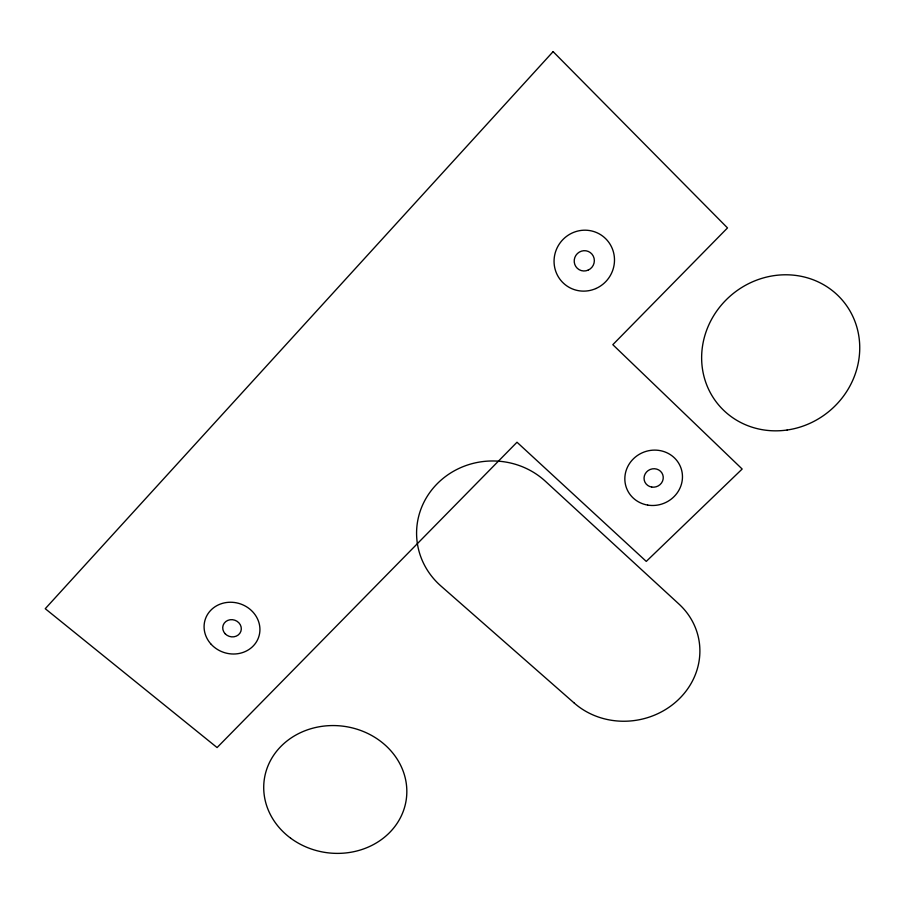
<?xml version="1.0" encoding="UTF-8"?>
<svg xmlns="http://www.w3.org/2000/svg" width="905" height="905" viewBox="0 0 905 905"><rect width="100%" height="100%" fill="white"/><g stroke="black" fill="none" stroke-linecap="round" stroke-linejoin="round"><path stroke-width="1.36" d="M553.102 51.63L45.25 608.703L217.087 747.564L517.004 442.228L646.272 561.405L742.168 469.028L612.821 344.681L727.507 227.924L553.102 51.63M574.347 703.162L440.882 585.965A75.896 72.049 -1 0 1 437.409 483.542A75.896 72.049 -1 0 1 545.33 481.211L678.965 604.065A74.006 67.932 -10.6 0 1 678.15 699.882A74.006 67.932 -10.6 0 1 574.347 703.162M787.158 430.011A81.065 75.952 -39.2 0 0 845.7 304.408A81.065 75.952 -39.2 0 0 709.226 324.001A81.065 75.952 -39.2 0 0 787.158 430.011M290.573 838.121A71.699 63.769 7.7 0 0 406.017 801.072A71.699 63.769 7.7 0 0 309.216 729.249A71.699 63.769 7.7 0 0 290.573 838.121M651.679 487.06A9.672 9.163 -21.3 0 0 662.777 474.763A9.672 9.163 -21.3 0 0 646.498 472.048A9.672 9.163 -21.3 0 0 651.679 487.06M588.182 270.109A10.226 10 -55.7 0 0 590.365 252.619A10.226 10 -55.7 0 0 574.279 259.78A10.226 10 -55.7 0 0 588.182 270.109M225.107 633.704A9.378 8.552 17.7 0 0 240.866 631.362A9.378 8.552 17.7 0 0 230.051 619.755A9.378 8.552 17.7 0 0 225.107 633.704M595.92 288.525A30.691 30.001 -55.7 0 0 602.606 236.047A30.691 30.001 -55.7 0 0 554.301 257.405A30.691 30.001 -55.7 0 0 595.92 288.525M647.641 505.081A29.017 27.489 -21.3 0 0 681.069 468.315A29.017 27.489 -21.3 0 0 632.256 460.012A29.017 27.489 -21.3 0 0 647.641 505.081M211.227 644.36A28.146 25.645 17.7 0 0 258.547 637.482A28.146 25.645 17.7 0 0 226.227 602.549A28.146 25.645 17.7 0 0 211.227 644.36"/></g></svg>
